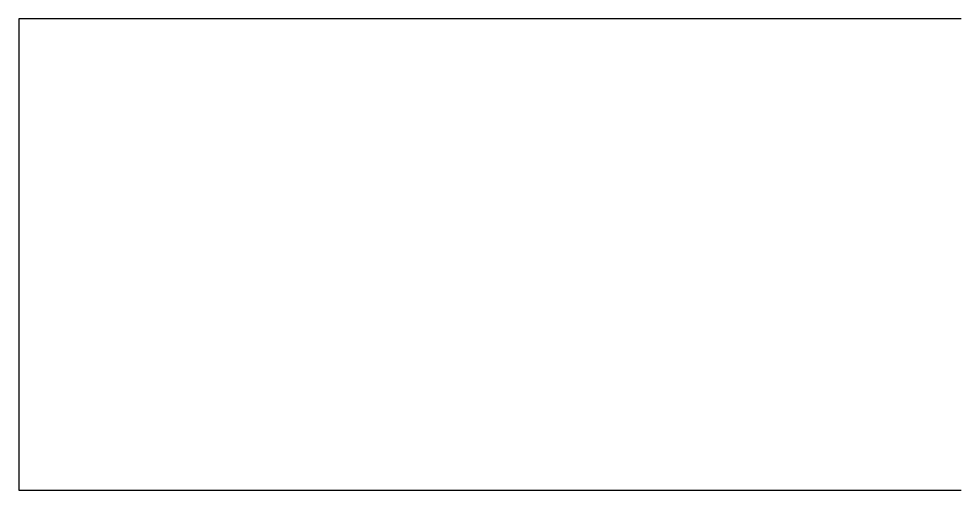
# Model space of a CAD drawing. Header units: metres. Extents: x -446.2 to -398.2, y 134.8 to 158.8.
import ezdxf

# ---------------------------------------------------------------- set-up
doc = ezdxf.new("R2010")
doc.units = ezdxf.units.M

msp = doc.modelspace()

# ---------------------------------------------------------------- linework, layer by layer
msp.add_lwpolyline([(-398.162, 158.837), (-446.162, 158.837), (-446.162, 134.837), (-398.162, 134.837)])

doc.saveas('drawing.dxf')
